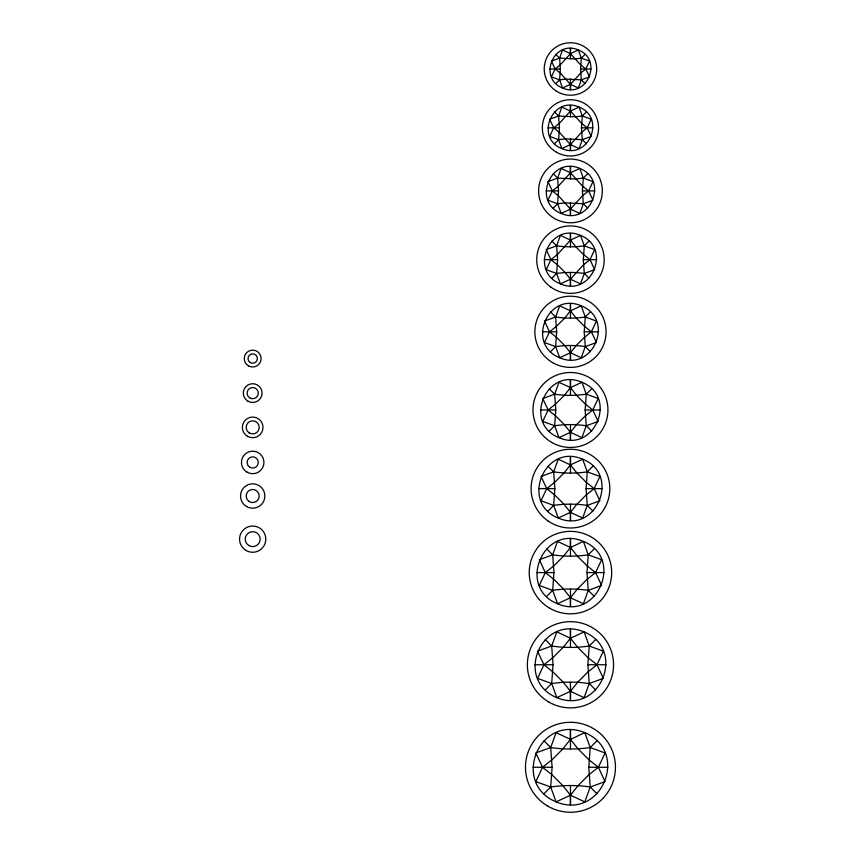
<?xml version="1.0" encoding="UTF-8"?>
<svg xmlns="http://www.w3.org/2000/svg" width="855" height="855" viewBox="0 0 855 855"><rect width="100%" height="100%" fill="white"/><g stroke="black" fill="none" stroke-linecap="round" stroke-linejoin="round"><path stroke-width="1.28" d="M552.106 767.277L550.706 787.006L556.092 801.894C601.503 820.629 630.156 751.566 584.82 732.649C539.409 713.914 510.766 782.988 556.092 801.894L570.445 795.193L584.82 801.894L590.207 787.006L588.817 767.277L590.207 747.548L584.82 732.649L570.477 739.361L562.846 748.927L552.106 759.678L542.551 767.277L535.829 781.598L550.706 787.006C563.787 785.05 577.136 785.05 590.207 787.006L605.094 781.598L598.372 767.277L588.817 759.678L578.076 748.927L570.477 739.361L556.092 732.649L550.706 747.548L552.106 767.277L532.975 767.277M553.025 664.763L551.699 683.508L556.819 697.659C599.954 715.453 627.175 649.843 584.104 631.877C540.969 614.082 513.748 679.693 556.819 697.659L570.445 691.289L577.691 682.194L587.898 671.977L596.972 664.763L603.363 651.157L589.223 646.027C576.794 647.876 564.118 647.876 551.699 646.027L537.56 651.157L543.94 664.763L553.025 671.977L563.231 682.194L570.445 691.289L584.104 697.659L589.223 683.508L587.898 664.763L589.223 646.027L584.104 631.877L570.477 638.247L563.231 647.331L553.025 657.559L543.94 664.763L537.56 678.378L551.699 683.508L563.231 682.194L577.691 682.194L589.223 683.508L603.363 678.378L596.972 664.763L587.898 657.559L577.691 647.331L570.477 638.247L556.819 631.877L551.699 646.027L553.025 664.763L534.856 664.763M553.944 572.594L552.683 590.345L557.535 603.748C597.805 621.393 624.31 557.481 583.388 541.429C543.117 523.794 516.602 587.706 557.535 603.748L570.445 597.72L583.388 603.748L588.24 590.345L586.979 572.594L588.24 554.831L583.388 541.429L570.477 547.467L563.605 556.081L553.933 565.764L545.34 572.594L539.291 585.483L552.683 590.345C564.45 588.593 576.462 588.593 588.24 590.345L601.631 585.483L595.582 572.594L586.979 565.764L577.307 556.081L570.477 547.467L557.535 541.429L552.683 554.831L553.944 572.594L536.726 572.594M554.863 488.622L553.666 505.391L558.251 518.045C596.288 534.706 621.318 474.343 582.672 459.199C544.635 442.537 519.594 502.9 558.251 518.045L570.445 512.348L576.933 504.215L586.06 495.077L594.182 488.622L599.9 476.449L587.246 471.853C576.131 473.51 564.792 473.51 553.666 471.853L541.023 476.449L546.74 488.622L554.852 495.077L563.99 504.215L570.445 512.348L582.672 518.045L587.246 505.391L586.06 488.622L587.246 471.853L582.672 459.199L570.477 464.896L563.99 473.029L554.852 482.167L546.74 488.622L541.023 500.795L553.666 505.391C564.792 503.734 576.131 503.734 587.246 505.391L599.9 500.795L594.182 488.622L586.06 482.167L576.933 473.029L570.477 464.896L558.251 459.199L553.666 471.853L554.863 488.622L538.597 488.622M555.782 409.973L554.66 425.758L558.967 437.675C594.759 453.353 618.325 396.538 581.945 382.281C546.153 366.603 522.587 423.407 558.967 437.675L570.445 432.309L576.548 424.657L585.141 416.043L592.793 409.973L598.169 398.516L586.263 394.187C575.8 395.758 565.123 395.758 554.66 394.187L542.754 398.516L548.13 409.973L555.771 416.043L564.375 424.657L570.445 432.309L581.945 437.675L586.263 425.758L585.141 409.973L586.263 394.187L581.945 382.281L570.467 387.646L564.375 395.299L555.771 403.902L548.13 409.973L542.754 421.43L554.66 425.758C565.123 424.198 575.8 424.198 586.263 425.758L598.169 421.43L592.793 409.973L585.141 403.902L576.548 395.299L570.467 387.646L558.967 382.281L554.66 394.187L555.782 409.973L540.478 409.973M556.691 331.804L555.643 346.596L559.683 357.764C593.242 372.47 615.344 319.204 581.229 305.834C547.67 291.138 525.579 344.394 559.683 357.764L570.445 352.741L576.163 345.559L584.232 337.501L591.393 331.804L596.437 321.063L585.269 317.002C575.468 318.466 565.454 318.466 555.643 317.002L544.485 321.063L549.53 331.804L556.691 337.501L564.749 345.559L570.445 352.741L581.229 357.764L585.269 346.596L584.221 331.804L585.269 317.002L581.229 305.834L570.467 310.867L564.749 318.039L556.691 326.108L549.53 331.804L544.485 342.545L555.643 346.596C565.454 345.131 575.468 345.131 585.269 346.596L596.437 342.545L591.393 331.804L584.232 326.108L576.163 318.039L570.467 310.867L559.683 305.834L555.643 317.002L556.691 331.804L542.348 331.804M557.61 259.653L556.637 273.461L560.41 283.881C591.724 297.604 612.351 247.897 580.513 235.414C549.188 221.691 528.572 271.409 560.41 283.881L570.445 279.19L583.313 264.964L589.993 259.653L594.706 249.617L584.286 245.834C575.126 247.202 565.786 247.202 556.637 245.834L546.217 249.617L550.919 259.653L557.61 264.964L565.134 272.489L570.445 279.19L580.513 283.881L584.286 273.461L583.302 259.653L584.286 245.834L580.513 235.414L570.467 240.105L557.61 254.33L550.919 259.653L546.217 269.678L556.637 273.461C565.786 272.093 575.126 272.093 584.286 273.461L594.706 269.678L589.993 259.653L583.313 254.33L575.789 246.806L570.467 240.105L560.41 235.414L556.637 245.834L557.61 259.653L544.218 259.653M558.529 190.922L557.62 203.746L561.126 213.429C590.207 226.169 609.359 180.01 579.797 168.424C550.716 155.685 531.564 201.844 561.126 213.429L570.445 209.069L582.394 195.859L588.603 190.922L592.975 181.613L583.302 178.096L575.404 178.994L557.62 178.096L547.948 181.613L552.319 190.922L558.529 195.859L570.445 209.069L579.797 213.429L583.302 203.746L582.394 190.922L583.302 178.096L579.797 168.424L570.467 172.785L558.529 185.995L552.319 190.922L547.948 200.241L557.62 203.746L565.508 202.849L583.302 203.746L592.975 200.241L588.603 190.922L582.394 185.995L570.467 172.785L561.126 168.424L557.62 178.096L558.529 190.922L546.099 190.922M559.448 127.833L558.604 139.675L561.842 148.61C588.689 160.366 606.366 117.755 579.081 107.067C552.234 95.3 534.557 137.911 561.842 148.61L570.445 144.581L581.475 132.386L587.203 127.833L591.243 119.24L582.308 115.991L575.03 116.825L558.604 115.991L549.68 119.24L553.709 127.833L559.448 132.386L570.445 144.581L579.081 148.61L582.308 139.675L581.475 127.833L582.308 115.991L579.081 107.067L570.467 111.086L559.448 123.28L553.709 127.833L549.68 136.426L558.604 139.675L565.892 138.841L582.308 139.675L591.243 136.426L587.203 127.833L581.475 123.28L570.467 111.086L561.842 107.067L558.604 115.991L559.448 127.833L547.97 127.833M560.367 68.988L559.598 79.836L562.558 88.022C587.171 98.806 603.374 59.754 578.354 49.943C553.751 39.17 537.549 78.222 562.558 88.022L570.456 84.335L580.556 73.167L585.814 68.988L589.512 61.111L581.325 58.14L574.645 58.899L559.598 58.14L551.411 61.111L555.109 68.988L560.367 73.167L570.456 84.335L578.354 88.022L581.325 79.836L580.556 68.988L581.325 58.14L578.354 49.943L570.467 53.63L560.367 64.809L555.109 68.988L551.411 76.865L559.598 79.836L566.277 79.077L581.325 79.836L589.512 76.865L585.814 68.988L580.556 64.809L570.467 53.63L562.558 49.943L559.598 58.14L560.367 68.988L549.84 68.988M570.445 172.785L570.456 166.565L570.456 178.994M570.467 144.581L570.456 150.32L570.456 138.841M570.445 111.086L570.456 105.347L570.456 116.825M570.467 84.335L570.456 89.604L570.456 79.077M570.467 279.19L570.456 285.891L570.456 272.499M570.445 240.105L570.456 233.415L570.456 246.806M570.467 209.069L570.456 215.289L570.456 202.859M570.445 387.646L570.456 379.994L570.456 395.288M570.467 352.741L570.456 359.912L570.456 345.57M570.445 310.867L570.456 303.696L570.456 318.039M570.445 464.896L570.456 456.762L570.456 473.018M570.467 432.309L570.456 439.962L570.456 424.657M570.456 597.698L563.605 589.106L553.933 579.423L545.34 572.594L539.291 559.704L552.683 554.831C564.45 556.594 576.462 556.594 588.24 554.831L601.631 559.704L595.582 572.594L586.979 579.423L577.307 589.106L570.477 597.72L570.456 606.323L570.456 589.106M570.477 547.467L570.456 538.864L570.456 556.071M570.477 512.348L570.456 520.481L570.456 504.226M570.477 638.247L570.456 629.162L570.456 647.331M570.456 795.171L562.846 785.627L552.106 774.865L542.551 767.277L535.829 752.945L550.706 747.548C563.787 749.493 577.136 749.493 590.207 747.548L605.094 752.945L598.372 767.277L588.817 774.865L578.076 785.627L570.477 795.193L570.456 804.758L570.456 785.627M570.456 691.268L570.456 700.373L570.456 682.205M570.456 739.372L570.456 729.796L570.456 748.927M555.878 83.555L559.598 79.836M581.325 58.14L585.044 54.421M554.553 143.726L558.604 139.675M582.308 115.991L586.37 111.941M553.228 208.139L557.62 203.746M583.302 178.096L587.695 173.704M551.892 278.196L556.637 273.461M584.286 245.834L589.02 241.11M550.567 351.672L555.643 346.596M585.269 317.002L590.345 311.936M549.241 431.166L554.66 425.758M586.263 394.187L591.671 388.779M547.916 511.14L553.666 505.391M587.246 471.853L592.996 466.103M546.591 596.427L552.683 590.345M588.24 554.831L594.321 548.75M545.266 689.932L551.699 683.508M589.223 646.027L595.646 639.604M543.94 793.761L550.706 787.006M590.207 747.548L596.972 740.783M580.556 68.988L591.072 68.988M581.475 127.833L592.942 127.833M582.394 190.922L594.823 190.922M583.302 259.653L596.694 259.653M584.221 331.804L598.575 331.804M585.141 409.973L600.445 409.973M586.06 488.622L602.315 488.622M586.979 572.594L604.196 572.594M587.898 664.763L606.067 664.763M588.817 767.277L607.937 767.277M555.878 54.421L559.598 58.14M581.325 79.836L585.044 83.555M554.553 111.941L558.604 115.991M582.308 139.675L586.37 143.726M553.228 173.704L557.62 178.096M583.302 203.746L587.695 208.139M551.892 241.11L556.637 245.834M584.286 273.461L589.02 278.196M550.567 311.936L555.643 317.002M585.269 346.596L590.345 351.672M549.241 388.779L554.66 394.187M586.263 425.758L591.671 431.166M547.916 466.103L553.666 471.853M587.246 505.391L592.996 511.14M546.591 548.75L552.683 554.831M588.24 590.345L594.321 596.427M545.266 639.604L551.699 646.027M589.223 683.508L595.646 689.932M543.94 740.783L550.706 747.548M590.207 787.006L596.972 793.761M570.456 53.641L570.456 58.888M570.456 48.372L570.456 53.63L570.456 48.372M247.063 472.174A11.243 11.243 0 0 0 263.928 462.437A11.243 11.243 0 0 0 247.063 452.701A11.243 11.243 0 0 0 247.063 472.174M249.649 467.161A5.622 5.622 0 0 0 258.306 462.715A5.622 5.622 0 0 0 250.12 457.446A5.622 5.622 0 0 0 249.649 467.161M246.593 506.555A12.184 12.184 0 0 0 264.868 496.007A12.184 12.184 0 0 0 246.593 485.458A12.184 12.184 0 0 0 246.593 506.555M249.136 501.522A6.551 6.551 0 0 0 259.236 496.328A6.551 6.551 0 0 0 249.692 490.182A6.551 6.551 0 0 0 249.136 501.522M246.122 550.513A13.114 13.114 0 0 0 265.798 539.152A13.114 13.114 0 0 0 246.122 527.792A13.114 13.114 0 0 0 246.122 550.513M248.634 545.447A7.492 7.492 0 0 0 260.177 539.516A7.492 7.492 0 0 0 249.265 532.494A7.492 7.492 0 0 0 248.634 545.447M248.463 365.865A8.432 8.432 0 0 0 261.117 358.555A8.432 8.432 0 0 0 248.463 351.255A8.432 8.432 0 0 0 248.463 365.865M250.152 362.488A4.681 4.681 0 0 0 257.366 358.79A4.681 4.681 0 0 0 250.547 354.398A4.681 4.681 0 0 0 250.152 362.488M247.993 401.209A9.373 9.373 0 0 0 262.058 393.097A9.373 9.373 0 0 0 247.993 384.985A9.373 9.373 0 0 0 247.993 401.209M249.649 397.821A5.622 5.622 0 0 0 258.306 393.375A5.622 5.622 0 0 0 250.12 388.106A5.622 5.622 0 0 0 249.649 397.821M247.533 436.307A10.303 10.303 0 0 0 262.987 427.372A10.303 10.303 0 0 0 247.533 418.448A10.303 10.303 0 0 0 247.533 436.307M249.136 432.887A6.551 6.551 0 0 0 259.236 427.692A6.551 6.551 0 0 0 249.692 421.547A6.551 6.551 0 0 0 249.136 432.887M547.97 806.222A44.973 44.973 0 0 0 615.44 767.277A44.973 44.973 0 0 0 547.97 728.321A44.973 44.973 0 0 0 547.97 806.222M548.91 702.094A43.103 43.103 0 0 0 613.559 664.763A43.103 43.103 0 0 0 548.91 627.442A43.103 43.103 0 0 0 548.91 702.094M549.851 608.3A41.232 41.232 0 0 0 611.688 572.594A41.232 41.232 0 0 0 549.851 536.887A41.232 41.232 0 0 0 549.851 608.3M547.798 520.802A39.351 39.351 0 0 0 609.658 492.159A39.351 39.351 0 0 0 553.922 452.915A39.351 39.351 0 0 0 547.798 520.802M551.721 442.43A37.481 37.481 0 0 0 607.937 409.973A37.481 37.481 0 0 0 551.721 377.515A37.481 37.481 0 0 0 551.721 442.43M552.661 362.638A35.611 35.611 0 0 0 606.067 331.804A35.611 35.611 0 0 0 552.661 300.971A35.611 35.611 0 0 0 552.661 362.638M555.75 90.716A26.238 26.238 0 0 0 596.63 70.858A26.238 26.238 0 0 0 558.999 45.39A26.238 26.238 0 0 0 555.75 90.716M556.402 152.179A28.108 28.108 0 0 0 598.564 127.833A28.108 28.108 0 0 0 556.402 103.487A28.108 28.108 0 0 0 556.402 152.179M554.532 218.517A31.859 31.859 0 0 0 602.315 190.922A31.859 31.859 0 0 0 554.532 163.337A31.859 31.859 0 0 0 554.532 218.517M551.037 287.227A33.73 33.73 0 0 0 604.058 262.677A33.73 33.73 0 0 0 556.284 229.044A33.73 33.73 0 0 0 551.037 287.227"/></g></svg>
